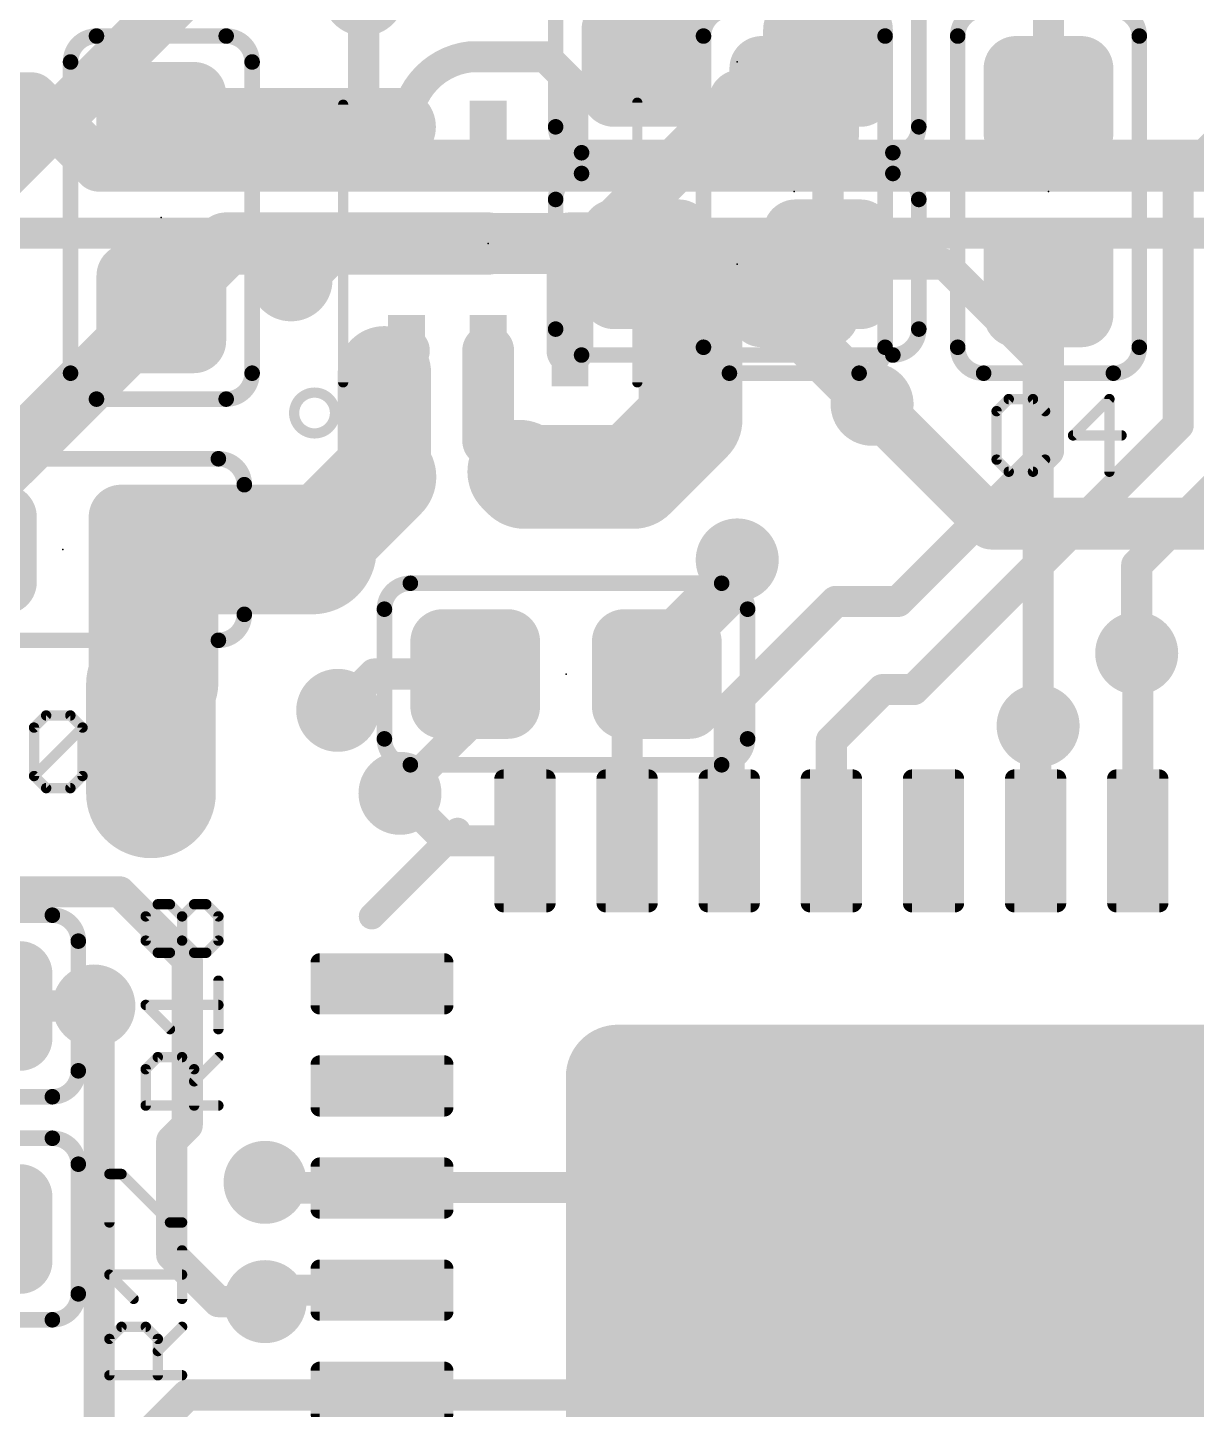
# Model space of a CAD drawing. Extents: x 260.3 to 304.3, y 100 to 124.
# Drawn here: x 276.82 to 282.54, y 113.82 to 120.59 of the extents above; entities that cross this region are included whole.
import ezdxf

# ---------------------------------------------------------------- set-up
doc = ezdxf.new("R2010")
doc.units = 0
for name, color, linetype in [('1', 22, 'CONTINUOUS'), ('16', 175, 'CONTINUOUS'), ('18', 82, 'CONTINUOUS'), ('2', 175, 'CONTINUOUS'), ('21', 253, 'CONTINUOUS'), ('22', 253, 'CONTINUOUS'), ('23', 7, 'CONTINUOUS'), ('24', 7, 'CONTINUOUS'), ('25', 253, 'CONTINUOUS'), ('3', 251, 'CONTINUOUS')]:
    doc.layers.add(name, color=color, linetype=linetype)

# ---------------------------------------------------------------- blocks, each defined once
blk = doc.blocks.new('RECT101600X101600R50')
at = {"const_width": 0.1588}
blk.add_lwpolyline([(0.2381, -0.1588), (0.2381, 0.1588, 0.4142), (0.1588, 0.2381), (-0.1588, 0.2381, 0.4142), (-0.2381, 0.1588), (-0.2381, -0.1588, 0.4142), (-0.1588, -0.2381), (0.1588, -0.2381, 0.4142)], format="xyb", close=True, dxfattribs=at)
blk.add_solid([(-0.1842, -0.1842), (0.1842, -0.1842), (-0.1842, 0.1842), (0.1842, 0.1842)])
blk = doc.blocks.new('RECT112000X48000R30')
at = {"const_width": 0.045}
blk.add_lwpolyline([(0.3275, -0.105), (0.3275, 0.105, 0.4142), (0.305, 0.1275), (-0.305, 0.1275, 0.4142), (-0.3275, 0.105), (-0.3275, -0.105, 0.4142), (-0.305, -0.1275), (0.305, -0.1275, 0.4142)], format="xyb", close=True, dxfattribs=at)
blk.add_solid([(-0.3163, -0.1163), (0.3163, -0.1163), (-0.3163, 0.1163), (0.3163, 0.1163)])
blk = doc.blocks.new('RECT816000X816000R10')
at = {"const_width": 0.255}
blk.add_lwpolyline([(2.4225, -2.295), (2.4225, 2.295, 0.4142), (2.295, 2.4225), (-2.295, 2.4225, 0.4142), (-2.4225, 2.295), (-2.4225, -2.295, 0.4142), (-2.295, -2.4225), (2.295, -2.4225, 0.4142)], format="xyb", close=True, dxfattribs=at)
blk.add_solid([(-2.3204, -2.3204), (2.3204, -2.3204), (-2.3204, 2.3204), (2.3204, 2.3204)])
blk = doc.blocks.new('RECT')
blk.add_solid([(-0.5, -0.5), (0.5, -0.5), (-0.5, 0.5), (0.5, 0.5)])
blk = doc.blocks.new('ROUNDV')
at = {"const_width": 0.5}
blk.add_lwpolyline([(0, -0.25, 1), (0, 0.25, 1), (0, -0.25)], format="xyb", dxfattribs=at)

msp = doc.modelspace()

# ---------------------------------------------------------------- linework, layer by layer
at = {"layer": '1'}
for points, const_width in [([(281.813, 120.2309), (281.813, 120.8024)], 0.1524), ([(278.4602, 120.7516), (278.4602, 120.0574)], 0.1524), ([(279.3492, 120.4468), (278.983, 120.4468)], 0.1524), ([(279.4698, 120.3262), (279.3492, 120.4468)], 0.1524), ([(279.4698, 120.0574), (279.4698, 120.3262)], 0.1524), ([(280.3017, 120.2309), (280.5684, 120.2309)], 0.3048), ([(279.6032, 119.5324), (280.3017, 120.2309)], 0.254), ([(277.3934, 120.0277), (277.4696, 120.1039)], 0.381), ([(277.4696, 120.1039), (278.6233, 120.1039)], 0.381), ([(282.448, 119.8372), (282.8163, 120.2055)], 0.1524), ([(278.6233, 120.1039), (278.6698, 120.0574)], 0.254), ([(278.4602, 120.0574), (278.6698, 120.0574)], 0.1524), ([(282.448, 118.6434), (282.448, 119.8372)], 0.1524), ([(277.4696, 119.2149), (277.7871, 119.5324)], 0.3048), ([(277.7871, 119.5324), (278.1046, 119.5324)], 0.3048), ([(278.1046, 119.5324), (279.0698, 119.5324)], 0.3048), ([(279.4698, 119.5324), (279.0698, 119.5324)], 0.254), ([(279.4698, 119.5324), (279.6032, 119.5324)], 0.3048), ([(279.4698, 119.0074), (279.4698, 119.5324)], 0.2286), ([(278.1046, 119.3546), (278.1046, 119.5324)], 0.1524), ([(280.2001, 119.3419), (280.0604, 119.2022)], 0.508), ([(280.5684, 119.3419), (280.2001, 119.3419)], 0.508), ([(280.0604, 119.2022), (280.0604, 118.6688)], 0.508), ([(280.5684, 119.126), (280.5684, 119.3419)], 0.254), ([(276.5425, 118.2878), (277.4696, 119.2149)], 0.3048), ([(281.813, 118.5164), (281.813, 119.3419)], 0.1524), ([(280.9494, 118.745), (280.5684, 119.126)], 0.254), ([(278.5618, 118.3894), (278.5618, 118.8994)], 0.4572), ([(278.5618, 118.8994), (278.6698, 119.0074)], 0.2286), ([(279.0698, 118.5672), (279.0698, 119.0074)], 0.254), ([(280.0604, 118.6688), (279.781, 118.3894)], 0.508), ([(279.2222, 118.4148), (279.0698, 118.5672)], 0.254), ([(281.1526, 117.348), (282.448, 118.6434)], 0.1524), ([(278.2062, 118.0338), (278.5618, 118.3894)], 0.508), ([(279.2476, 118.3894), (279.2222, 118.4148)], 0.508), ([(279.781, 118.3894), (279.2476, 118.3894)], 0.508), ([(281.0764, 117.7798), (281.813, 118.5164)], 0.1524), ([(277.4315, 118.0338), (277.4315, 117.3861)], 0.635), ([(278.2062, 118.0338), (277.4315, 118.0338)], 0.635), ([(279.75, 117.444), (280.289, 117.983)], 0.1524), ([(280.25, 117.2582), (280.7716, 117.7798)], 0.1524), ([(280.7716, 117.7798), (281.0764, 117.7798)], 0.1524), ([(277.4315, 117.3861), (277.4188, 117.3734)], 0.635), ([(277.4188, 117.3734), (277.4188, 116.84)], 0.635), ([(282.25, 117.5206), (282.2448, 117.5258)], 0.1524), ([(282.25, 116.607), (282.25, 117.5206)], 0.1524), ([(279.75, 116.607), (279.75, 117.444)], 0.1524), ([(280.75, 117.0978), (281.0002, 117.348)], 0.1524), ([(281.0002, 117.348), (281.1526, 117.348)], 0.1524), ([(280.25, 116.607), (280.25, 117.2582)], 0.1524), ([(281.75, 116.607), (281.75, 117.2088)], 0.1524), ([(281.75, 117.2088), (281.7622, 117.1702)], 0.1524), ([(280.75, 116.607), (280.75, 117.0978)], 0.1524), ([(278.638, 116.84), (278.871, 116.607)], 0.1524), ([(278.871, 116.607), (279.25, 116.607)], 0.1524), ([(276.6187, 115.7986), (277.1394, 115.7986)], 0.1524), ([(278.0056, 114.907), (277.9776, 114.935)], 0.1524), ([(278.55, 114.907), (278.0056, 114.907)], 0.1524), ([(278.55, 114.407), (277.9576, 114.407)], 0.1524), ([(277.9576, 114.407), (277.9776, 114.3508)], 0.1524), ([(280.8478, 114.4016), (282, 113.2494)], 0.1524)]:
    msp.add_lwpolyline(points, dxfattribs=dict(at, const_width=const_width))
for points, const_width in [([(278.983, 120.4468, 0.4142), (278.6698, 120.0574)], 0.1524), ([(278.983, 120.4849, 1), (278.983, 120.4087)], 0.0762), ([(278.9871, 120.4089, 1), (278.9789, 120.4847)], 0.0762), ([(279.3761, 120.4737, 1), (279.3223, 120.4199)], 0.0762), ([(279.3492, 120.4087, 1), (279.3492, 120.4849)], 0.0762), ([(279.5079, 120.3262, 1), (279.4317, 120.3262)], 0.0762), ([(279.4429, 120.2993, 1), (279.4967, 120.3531)], 0.0762), ([(280.3017, 120.3071, 1), (280.3017, 120.1547)], 0.1524), ([(280.5684, 120.1547, 1), (280.5684, 120.3071)], 0.1524), ([(280.3466, 120.186, 1), (280.2568, 120.2758)], 0.127), ([(277.4696, 120.1992, 1), (277.4696, 120.0087)], 0.1905), ([(277.537, 120.0365, 1), (277.4022, 120.1713)], 0.1905), ([(278.6233, 120.0087, 1), (278.6233, 120.1992)], 0.1905), ([(281.7749, 120.2309, 1), (281.8511, 120.2309)], 0.0762), ([(277.326, 120.0951, 1), (277.4608, 119.9603)], 0.1905), ([(278.6682, 120.1488, 1), (278.5784, 120.059)], 0.127), ([(278.4602, 120.0955, 1), (278.4602, 120.0193)], 0.0762), ([(278.6249, 120.0125, 1), (278.7147, 120.1023)], 0.127), ([(278.6698, 120.0193, 1), (278.6698, 120.0955)], 0.0762), ([(278.4221, 120.0574, 1), (278.4983, 120.0574)], 0.0762), ([(278.6319, 120.0533, 1), (278.7077, 120.0615)], 0.0762), ([(279.4317, 120.0574, 1), (279.5079, 120.0574)], 0.0762), ([(282.4861, 119.8372, 1), (282.4099, 119.8372)], 0.0762), ([(282.4211, 119.8641, 1), (282.4749, 119.8103)], 0.0762), ([(277.7871, 119.6086, 1), (277.7871, 119.4562)], 0.1524), ([(277.841, 119.4785, 1), (277.7332, 119.5863)], 0.1524), ([(278.1046, 119.6086, 1), (278.1046, 119.4562)], 0.1524), ([(278.1046, 119.4562, 1), (278.1046, 119.6086)], 0.1524), ([(279.0698, 119.5959, 1), (279.0698, 119.4689)], 0.127), ([(279.0698, 119.4562, 1), (279.0698, 119.6086)], 0.1524), ([(279.4698, 119.6086, 1), (279.4698, 119.4562)], 0.1524), ([(279.5269, 119.5324, 1), (279.4127, 119.5324)], 0.1143), ([(279.4698, 119.4689, 1), (279.4698, 119.5959)], 0.127), ([(279.5583, 119.5773, 1), (279.6481, 119.4875)], 0.127), ([(279.6032, 119.4562, 1), (279.6032, 119.6086)], 0.1524), ([(278.1427, 119.5324, 1), (278.0665, 119.5324)], 0.0762), ([(280.2001, 119.4689, 1), (280.2001, 119.2149)], 0.254), ([(280.2899, 119.2521, 1), (280.1103, 119.4317)], 0.254), ([(280.5684, 119.2149, 1), (280.5684, 119.4689)], 0.254), ([(280.1874, 119.2022, 1), (279.9334, 119.2022)], 0.254), ([(280.6319, 119.3419, 1), (280.5049, 119.3419)], 0.127), ([(277.5235, 119.161, 1), (277.4157, 119.2688)], 0.1524), ([(278.0665, 119.3546, 1), (278.1427, 119.3546)], 0.0762), ([(279.9706, 119.292, 1), (280.1502, 119.1124)], 0.254), ([(281.8511, 119.3419, 1), (281.7749, 119.3419)], 0.0762), ([(277.4157, 119.2688, 1), (277.5235, 119.161)], 0.1524), ([(280.6133, 119.1709, 1), (280.5235, 119.0811)], 0.127), ([(280.5049, 119.126, 1), (280.6319, 119.126)], 0.127), ([(278.6761, 118.8994, 1), (278.4475, 118.8994)], 0.2286), ([(278.7102, 118.967, 1), (278.6294, 119.0478)], 0.1143), ([(279.1333, 119.0074, 1), (279.0063, 119.0074)], 0.127), ([(279.4127, 119.0074, 1), (279.5269, 119.0074)], 0.1143), ([(278.5214, 118.9398, 1), (278.6022, 118.859)], 0.1143), ([(280.1502, 118.579, 1), (279.9706, 118.7586)], 0.254), ([(280.9045, 118.7001, 1), (280.9943, 118.7899)], 0.127), ([(279.9334, 118.6688, 1), (280.1874, 118.6688)], 0.254), ([(279.1147, 118.6121, 1), (279.0249, 118.5223)], 0.127), ([(282.4099, 118.6434, 1), (282.4861, 118.6434)], 0.0762), ([(282.4749, 118.6165, 1), (282.4211, 118.6703)], 0.0762), ([(278.6516, 118.2996, 1), (278.472, 118.4792)], 0.254), ([(279.0063, 118.5672, 1), (279.1333, 118.5672)], 0.127), ([(279.312, 118.5046, 1), (279.1324, 118.325)], 0.254), ([(279.2476, 118.5164, 1), (279.2476, 118.2624)], 0.254), ([(279.781, 118.2624, 1), (279.781, 118.5164)], 0.254), ([(279.1578, 118.2996, 1), (279.3374, 118.4792)], 0.254), ([(279.6912, 118.4792, 1), (279.8708, 118.2996)], 0.254), ([(281.7749, 118.5164, 1), (281.8511, 118.5164)], 0.0762), ([(281.8399, 118.4895, 1), (281.7861, 118.5433)], 0.0762), ([(278.4475, 118.3894, 1), (278.6761, 118.3894)], 0.2286), ([(279.1773, 118.3699, 1), (279.2671, 118.4597)], 0.127), ([(277.5903, 118.0338, 1), (277.2728, 118.0338)], 0.3175), ([(277.4315, 118.1925, 1), (277.4315, 117.8751)], 0.3175), ([(278.2062, 117.8751, 1), (278.2062, 118.1925)], 0.3175), ([(278.1164, 118.1236, 1), (278.296, 117.944)], 0.254), ([(280.3159, 117.9561, 1), (280.2621, 118.0099)], 0.0762), ([(280.7716, 117.8179, 1), (280.7716, 117.7417)], 0.0762), ([(280.7985, 117.7529, 1), (280.7447, 117.8067)], 0.0762), ([(281.0495, 117.8067, 1), (281.1033, 117.7529)], 0.0762), ([(281.0764, 117.7417, 1), (281.0764, 117.8179)], 0.0762), ([(277.5776, 117.3734, 1), (277.2601, 117.3734)], 0.3175), ([(277.5438, 117.2738, 1), (277.3192, 117.4984)], 0.3175), ([(277.3065, 117.4857, 1), (277.5311, 117.2611)], 0.3175), ([(282.2717, 117.5527, 1), (282.2179, 117.4989)], 0.0762), ([(277.2728, 117.3861, 1), (277.5903, 117.3861)], 0.3175), ([(282.2881, 117.5206, 1), (282.2119, 117.5206)], 0.0762), ([(282.2231, 117.4937, 1), (282.2769, 117.5475)], 0.0762), ([(279.7881, 117.444, 1), (279.7119, 117.444)], 0.0762), ([(279.7231, 117.4709, 1), (279.7769, 117.4171)], 0.0762), ([(281.0002, 117.3861, 1), (281.0002, 117.3099)], 0.0762), ([(281.0271, 117.3211, 1), (280.9733, 117.3749)], 0.0762), ([(281.1257, 117.3749, 1), (281.1795, 117.3211)], 0.0762), ([(281.1526, 117.3099, 1), (281.1526, 117.3861)], 0.0762), ([(280.2881, 117.2582, 1), (280.2119, 117.2582)], 0.0762), ([(280.2231, 117.2851, 1), (280.2769, 117.2313)], 0.0762), ([(281.7881, 117.2088, 1), (281.7119, 117.2088)], 0.0762), ([(281.7863, 117.2203, 1), (281.7137, 117.1973)], 0.0762), ([(281.7259, 117.1587, 1), (281.7985, 117.1817)], 0.0762), ([(280.7881, 117.0978, 1), (280.7119, 117.0978)], 0.0762), ([(280.7231, 117.1247, 1), (280.7769, 117.0709)], 0.0762), ([(277.2601, 116.84, 1), (277.5776, 116.84)], 0.3175), ([(278.6649, 116.8669, 1), (278.6111, 116.8131)], 0.0762), ([(278.871, 116.6451, 1), (278.871, 116.5689)], 0.0762), ([(278.8441, 116.5801, 1), (278.8979, 116.6339)], 0.0762), ([(279.25, 116.5689, 1), (279.25, 116.6451)], 0.0762), ([(279.7119, 116.607, 1), (279.7881, 116.607)], 0.0762), ([(280.2119, 116.607, 1), (280.2881, 116.607)], 0.0762), ([(280.7119, 116.607, 1), (280.7881, 116.607)], 0.0762), ([(281.7119, 116.607, 1), (281.7881, 116.607)], 0.0762), ([(282.2119, 116.607, 1), (282.2881, 116.607)], 0.0762), ([(277.1394, 115.7605, 1), (277.1394, 115.8367)], 0.0762), ([(278.0045, 114.9619, 1), (277.9507, 114.9081)], 0.0762), ([(278.0056, 114.9451, 1), (278.0056, 114.8689)], 0.0762), ([(277.9787, 114.8801, 1), (278.0325, 114.9339)], 0.0762), ([(278.55, 114.8689, 1), (278.55, 114.9451)], 0.0762), ([(277.9576, 114.4451, 1), (277.9576, 114.3689)], 0.0762), ([(277.9935, 114.4198, 1), (277.9217, 114.3942)], 0.0762), ([(278.55, 114.3689, 1), (278.55, 114.4451)], 0.0762), ([(280.8747, 114.4285, 1), (280.8209, 114.3747)], 0.0762), ([(277.9417, 114.338, 1), (278.0135, 114.3636)], 0.0762)]:
    msp.add_lwpolyline(points, format="xyb", dxfattribs=dict(at, const_width=const_width))
at = {"layer": '16', "const_width": 0.1524}
for points in [[(279.8445, 120.4214), (279.5143, 120.7516)], [(280.7335, 120.4214), (280.7335, 119.4308)], [(278.384, 119.5324), (278.1046, 119.253)], [(279.8445, 119.5324), (278.384, 119.5324)], [(279.8445, 119.4308), (279.8445, 119.5324)], [(280.7335, 119.4308), (281.305, 119.4308)], [(281.305, 119.4308), (281.7622, 118.9736)], [(278.1046, 119.253), (278.1046, 119.3546)], [(281.7622, 118.9736), (281.7622, 117.1702)], [(282.8036, 118.5164), (282.2448, 117.9576)], [(280.289, 117.983), (280.289, 117.8179)], [(282.2448, 117.9576), (282.2448, 117.5258)], [(280.289, 117.8179), (279.8953, 117.4242)], [(278.511, 117.4242), (278.3332, 117.2464)], [(279.0063, 117.4242), (278.511, 117.4242)], [(279.0063, 117.4242), (279.0063, 117.2083)], [(279.0063, 117.2083), (278.638, 116.84)], [(274.2946, 116.3574), (277.2664, 116.3574)], [(277.2664, 116.3574), (277.5966, 116.0272)], [(277.5966, 116.0272), (277.5966, 115.2144)], [(277.1648, 115.7732), (277.1394, 115.7986)], [(277.1648, 112.6744), (277.1648, 115.7732)], [(277.5966, 115.2144), (277.5204, 115.1382)], [(277.5204, 115.1382), (277.5204, 114.5794)], [(278.003, 114.9096), (277.9776, 114.935)], [(283.7942, 114.9096), (278.003, 114.9096)], [(277.5204, 114.5794), (277.749, 114.3508)], [(277.749, 114.3508), (277.9776, 114.3508)]]:
    msp.add_lwpolyline(points, dxfattribs=at)
at = {"layer": '16', "const_width": 0.0762}
for points in [[(279.8176, 120.3945, 1), (279.8714, 120.4483)], [(280.7716, 120.4214, 1), (280.6954, 120.4214)], [(278.384, 119.5705, 1), (278.384, 119.4943)], [(278.4109, 119.5055, 1), (278.3571, 119.5593)], [(279.8826, 119.5324, 1), (279.8064, 119.5324)], [(279.8445, 119.4943, 1), (279.8445, 119.5705)], [(280.7335, 119.4689, 1), (280.7335, 119.3927)], [(281.3319, 119.4577, 1), (281.2781, 119.4039)], [(281.305, 119.3927, 1), (281.305, 119.4689)], [(278.1427, 119.3546, 1), (278.0665, 119.3546)], [(279.8064, 119.4308, 1), (279.8826, 119.4308)], [(280.6954, 119.4308, 1), (280.7716, 119.4308)], [(278.0665, 119.253, 1), (278.1427, 119.253)], [(278.0777, 119.2799, 1), (278.1315, 119.2261)], [(281.8003, 118.9736, 1), (281.7241, 118.9736)], [(281.7353, 118.9467, 1), (281.7891, 119.0005)], [(280.3271, 117.983, 1), (280.2509, 117.983)], [(282.2829, 117.9576, 1), (282.2067, 117.9576)], [(282.2179, 117.9845, 1), (282.2717, 117.9307)], [(280.3159, 117.791, 1), (280.2621, 117.8448)], [(280.2509, 117.8179, 1), (280.3271, 117.8179)], [(282.2067, 117.5258, 1), (282.2829, 117.5258)], [(278.511, 117.4623, 1), (278.511, 117.3861)], [(278.5379, 117.3973, 1), (278.4841, 117.4511)], [(279.0444, 117.4242, 1), (278.9682, 117.4242)], [(279.0063, 117.3861, 1), (279.0063, 117.4623)], [(279.8684, 117.4511, 1), (279.9222, 117.3973)], [(278.3063, 117.2733, 1), (278.3601, 117.2195)], [(279.0332, 117.1814, 1), (278.9794, 117.2352)], [(278.9682, 117.2083, 1), (279.0444, 117.2083)], [(281.7241, 117.1702, 1), (281.8003, 117.1702)], [(278.6111, 116.8669, 1), (278.6649, 116.8131)], [(277.2933, 116.3843, 1), (277.2395, 116.3305)], [(277.2664, 116.3193, 1), (277.2664, 116.3955)], [(277.6347, 116.0272, 1), (277.5585, 116.0272)], [(277.5697, 116.0003, 1), (277.6235, 116.0541)], [(277.1663, 115.8255, 1), (277.1125, 115.7717)], [(277.2029, 115.7732, 1), (277.1267, 115.7732)], [(277.1379, 115.7463, 1), (277.1917, 115.8001)], [(277.5585, 115.2144, 1), (277.6347, 115.2144)], [(277.6235, 115.1875, 1), (277.5697, 115.2413)], [(277.5585, 115.1382, 1), (277.4823, 115.1382)], [(277.4935, 115.1651, 1), (277.5473, 115.1113)], [(278.0045, 114.9619, 1), (277.9507, 114.9081)], [(278.003, 114.9477, 1), (278.003, 114.8715)], [(277.9761, 114.8827, 1), (278.0299, 114.9365)], [(277.5473, 114.6063, 1), (277.4935, 114.5525)], [(277.4823, 114.5794, 1), (277.5585, 114.5794)], [(277.749, 114.3889, 1), (277.749, 114.3127)], [(277.9776, 114.3127, 1), (277.9776, 114.3889)], [(277.7221, 114.3239, 1), (277.7759, 114.3777)]]:
    msp.add_lwpolyline(points, format="xyb", dxfattribs=at)
at = {"layer": '2'}
for points, const_width in [([(275.3106, 118.491), (277.5712, 120.7516)], 0.254), ([(277.5966, 113.8936), (277.4188, 113.7158)], 0.1524), ([(285.8262, 113.8936), (277.5966, 113.8936)], 0.1524)]:
    msp.add_lwpolyline(points, dxfattribs=dict(at, const_width=const_width))
at = {"layer": '2', "const_width": 0.0762}
for points in [[(277.5966, 113.9317, 1), (277.5966, 113.8555)], [(277.6235, 113.8667, 1), (277.5697, 113.9205)]]:
    msp.add_lwpolyline(points, format="xyb", dxfattribs=at)
at = {"layer": '21'}
for points, const_width in [([(280.2509, 120.6754, 0.4142), (280.1239, 120.5484)], 0.0762), ([(281.0129, 120.5484, 0.4142), (280.8859, 120.6754)], 0.0762), ([(281.4955, 120.6754, 0.4142), (281.3685, 120.5484)], 0.0762), ([(282.2575, 120.5484, 0.4142), (282.1305, 120.6754)], 0.0762), ([(277.1521, 120.5484, 0.4142), (277.0251, 120.4214)], 0.0762), ([(277.1521, 120.5674, 1), (277.1521, 120.5294)], 0.0381), ([(277.1521, 120.5294, 1), (277.1521, 120.5674)], 0.0381), ([(277.9141, 120.4214, 0.4142), (277.7871, 120.5484)], 0.0762), ([(277.7871, 120.5674, 1), (277.7871, 120.5294)], 0.0381), ([(277.7871, 120.5294, 1), (277.7871, 120.5674)], 0.0381), ([(280.1429, 120.5484, 1), (280.1048, 120.5484)], 0.0381), ([(281.0319, 120.5484, 1), (280.9939, 120.5484)], 0.0381), ([(281.3876, 120.5484, 1), (281.3495, 120.5484)], 0.0381), ([(282.2765, 120.5484, 1), (282.2385, 120.5484)], 0.0381), ([(280.1048, 120.5484, 1), (280.1429, 120.5484)], 0.0381), ([(280.9939, 120.5484, 1), (281.0319, 120.5484)], 0.0381), ([(281.3495, 120.5484, 1), (281.3876, 120.5484)], 0.0381), ([(282.2385, 120.5484, 1), (282.2765, 120.5484)], 0.0381), ([(277.0442, 120.4214, 1), (277.0061, 120.4214)], 0.0381), ([(277.9332, 120.4214, 1), (277.8951, 120.4214)], 0.0381), ([(277.0061, 120.4214, 1), (277.0442, 120.4214)], 0.0381), ([(277.8951, 120.4214, 1), (277.9332, 120.4214)], 0.0381), ([(279.8123, 120.2224, 1), (279.7873, 120.2224)], 0.025), ([(278.3723, 120.2124, 1), (278.3473, 120.2124)], 0.025), ([(280.1239, 119.0244, 0.4142), (280.2509, 118.8974)], 0.0762), ([(280.1429, 119.0244, 1), (280.1048, 119.0244)], 0.0381), ([(280.1048, 119.0244, 1), (280.1429, 119.0244)], 0.0381), ([(280.8859, 118.8974, 0.4142), (281.0129, 119.0244)], 0.0762), ([(281.0319, 119.0244, 1), (280.9939, 119.0244)], 0.0381), ([(280.9939, 119.0244, 1), (281.0319, 119.0244)], 0.0381), ([(281.3685, 119.0244, 0.4142), (281.4955, 118.8974)], 0.0762), ([(281.3876, 119.0244, 1), (281.3495, 119.0244)], 0.0381), ([(281.3495, 119.0244, 1), (281.3876, 119.0244)], 0.0381), ([(282.1305, 118.8974, 0.4142), (282.2575, 119.0244)], 0.0762), ([(282.2765, 119.0244, 1), (282.2385, 119.0244)], 0.0381), ([(282.2385, 119.0244, 1), (282.2765, 119.0244)], 0.0381), ([(277.0251, 118.8974, 0.4142), (277.1521, 118.7704)], 0.0762), ([(277.0442, 118.8974, 1), (277.0061, 118.8974)], 0.0381), ([(277.0061, 118.8974, 1), (277.0442, 118.8974)], 0.0381), ([(277.7871, 118.7704, 0.4142), (277.9141, 118.8974)], 0.0762), ([(277.9332, 118.8974, 1), (277.8951, 118.8974)], 0.0381), ([(277.8951, 118.8974, 1), (277.9332, 118.8974)], 0.0381), ([(280.2509, 118.9164, 1), (280.2509, 118.8784)], 0.0381), ([(280.2509, 118.8784, 1), (280.2509, 118.9164)], 0.0381), ([(280.8859, 118.9164, 1), (280.8859, 118.8784)], 0.0381), ([(280.8859, 118.8784, 1), (280.8859, 118.9164)], 0.0381), ([(281.4955, 118.9164, 1), (281.4955, 118.8784)], 0.0381), ([(281.4955, 118.8784, 1), (281.4955, 118.9164)], 0.0381), ([(282.1305, 118.9164, 1), (282.1305, 118.8784)], 0.0381), ([(282.1305, 118.8784, 1), (282.1305, 118.9164)], 0.0381), ([(278.2198, 118.6024, 1), (278.2198, 118.8024, 1), (278.2198, 118.6024)], 0.05), ([(278.3473, 118.8524, 1), (278.3723, 118.8524)], 0.025), ([(279.7873, 118.8524, 1), (279.8123, 118.8524)], 0.025), ([(277.1521, 118.7895, 1), (277.1521, 118.7514)], 0.0381), ([(277.1521, 118.7514, 1), (277.1521, 118.7895)], 0.0381), ([(277.7871, 118.7895, 1), (277.7871, 118.7514)], 0.0381), ([(277.7871, 118.7514, 1), (277.7871, 118.7895)], 0.0381), ([(277.876, 118.3513, 0.4142), (277.749, 118.4783)], 0.0762), ([(277.749, 118.4973, 1), (277.749, 118.4593)], 0.0381), ([(277.749, 118.4593, 1), (277.749, 118.4973)], 0.0381), ([(277.8951, 118.3513, 1), (277.857, 118.3513)], 0.0381), ([(277.857, 118.3513, 1), (277.8951, 118.3513)], 0.0381), ([(277.749, 117.5893, 0.4142), (277.876, 117.7163)], 0.0762), ([(277.8951, 117.7163, 1), (277.857, 117.7163)], 0.0381), ([(277.857, 117.7163, 1), (277.8951, 117.7163)], 0.0381), ([(277.749, 117.6084, 1), (277.749, 117.5703)], 0.0381), ([(277.749, 117.5703, 1), (277.749, 117.6084)], 0.0381), ([(278.9425, 116.6345, 1), (278.8975, 116.6795)], 0.0635), ([(277.0632, 116.1161, 0.4142), (276.9362, 116.2431)], 0.0762), ([(276.9362, 116.2622, 1), (276.9362, 116.2241)], 0.0381), ([(276.9362, 116.2241, 1), (276.9362, 116.2622)], 0.0381), ([(278.4775, 116.2595, 1), (278.5225, 116.2145)], 0.0635), ([(277.0822, 116.1161, 1), (277.0442, 116.1161)], 0.0381), ([(277.0442, 116.1161, 1), (277.0822, 116.1161)], 0.0381), ([(276.9362, 115.3541, 0.4142), (277.0632, 115.4811)], 0.0762), ([(277.0822, 115.4811, 1), (277.0442, 115.4811)], 0.0381), ([(277.0442, 115.4811, 1), (277.0822, 115.4811)], 0.0381), ([(276.9362, 115.3731, 1), (276.9362, 115.3351)], 0.0381), ([(276.9362, 115.3351, 1), (276.9362, 115.3731)], 0.0381), ([(277.0632, 115.0239, 0.4142), (276.9362, 115.1509)], 0.0762), ([(276.9362, 115.17, 1), (276.9362, 115.1319)], 0.0381), ([(276.9362, 115.1319, 1), (276.9362, 115.17)], 0.0381), ([(277.0822, 115.0239, 1), (277.0442, 115.0239)], 0.0381), ([(277.0442, 115.0239, 1), (277.0822, 115.0239)], 0.0381), ([(276.9362, 114.2619, 0.4142), (277.0632, 114.3889)], 0.0762), ([(277.0822, 114.3889, 1), (277.0442, 114.3889)], 0.0381), ([(277.0442, 114.3889, 1), (277.0822, 114.3889)], 0.0381), ([(276.9362, 114.281, 1), (276.9362, 114.2429)], 0.0381), ([(276.9362, 114.2429, 1), (276.9362, 114.281)], 0.0381)]:
    msp.add_lwpolyline(points, format="xyb", dxfattribs=dict(at, const_width=const_width))
for points, const_width in [([(277.1521, 120.5484), (277.7871, 120.5484)], 0.0762), ([(280.1239, 119.0244), (280.1239, 120.5484)], 0.0762), ([(281.0129, 120.5484), (281.0129, 119.0244)], 0.0762), ([(281.3685, 119.0244), (281.3685, 120.5484)], 0.0762), ([(282.2575, 120.5484), (282.2575, 119.0244)], 0.0762), ([(277.0251, 118.8974), (277.0251, 120.4214)], 0.0762), ([(277.9141, 120.4214), (277.9141, 118.8974)], 0.0762), ([(279.7998, 118.8524), (279.7998, 120.2224)], 0.05), ([(278.3598, 120.2124), (278.3598, 118.8524)], 0.05), ([(280.8859, 118.8974), (280.2509, 118.8974)], 0.0762), ([(282.1305, 118.8974), (281.4955, 118.8974)], 0.0762), ([(277.7871, 118.7704), (277.1521, 118.7704)], 0.0762), ([(276.225, 118.4783), (277.749, 118.4783)], 0.0762), ([(277.876, 118.3513), (277.876, 117.7163)], 0.0762), ([(277.749, 117.5893), (276.225, 117.5893)], 0.0762), ([(278.5, 116.237), (278.92, 116.657)], 0.127), ([(275.4122, 116.2431), (276.9362, 116.2431)], 0.0762), ([(277.0632, 116.1161), (277.0632, 115.4811)], 0.0762), ([(276.9362, 115.3541), (275.4122, 115.3541)], 0.0762), ([(275.4122, 115.1509), (276.9362, 115.1509)], 0.0762), ([(277.0632, 115.0239), (277.0632, 114.3889)], 0.0762), ([(276.9362, 114.2619), (275.4122, 114.2619)], 0.0762)]:
    msp.add_lwpolyline(points, dxfattribs=dict(at, const_width=const_width))
at = {"layer": '22', "const_width": 0.0762}
for points in [[(279.4, 120.7389), (279.4, 120.1039)], [(281.178, 120.1039), (281.178, 120.7389)], [(279.527, 119.9769), (281.051, 119.9769)], [(281.051, 119.8753), (279.527, 119.8753)], [(279.4, 119.7483), (279.4, 119.1133)], [(281.178, 119.1133), (281.178, 119.7483)], [(279.527, 118.9863), (281.051, 118.9863)], [(280.2128, 117.8687), (278.6888, 117.8687)], [(278.5618, 117.7417), (278.5618, 117.1067)], [(280.3398, 117.1067), (280.3398, 117.7417)], [(278.6888, 116.9797), (280.2128, 116.9797)]]:
    msp.add_lwpolyline(points, dxfattribs=at)
at = {"layer": '22'}
for points, const_width in [([(279.4, 120.1039, 0.4142), (279.527, 119.9769)], 0.0762), ([(279.4191, 120.1039, 1), (279.381, 120.1039)], 0.0381), ([(279.381, 120.1039, 1), (279.4191, 120.1039)], 0.0381), ([(281.051, 119.9769, 0.4142), (281.178, 120.1039)], 0.0762), ([(281.197, 120.1039, 1), (281.159, 120.1039)], 0.0381), ([(281.159, 120.1039, 1), (281.197, 120.1039)], 0.0381), ([(279.527, 119.9959, 1), (279.527, 119.9579)], 0.0381), ([(279.527, 119.9579, 1), (279.527, 119.9959)], 0.0381), ([(281.051, 119.9959, 1), (281.051, 119.9579)], 0.0381), ([(281.051, 119.9579, 1), (281.051, 119.9959)], 0.0381), ([(279.527, 119.8753, 0.4142), (279.4, 119.7483)], 0.0762), ([(279.527, 119.8944, 1), (279.527, 119.8563)], 0.0381), ([(279.527, 119.8563, 1), (279.527, 119.8944)], 0.0381), ([(281.178, 119.7483, 0.4142), (281.051, 119.8753)], 0.0762), ([(281.051, 119.8944, 1), (281.051, 119.8563)], 0.0381), ([(281.051, 119.8563, 1), (281.051, 119.8944)], 0.0381), ([(279.4191, 119.7483, 1), (279.381, 119.7483)], 0.0381), ([(279.381, 119.7483, 1), (279.4191, 119.7483)], 0.0381), ([(281.197, 119.7483, 1), (281.159, 119.7483)], 0.0381), ([(281.159, 119.7483, 1), (281.197, 119.7483)], 0.0381), ([(279.4, 119.1133, 0.4142), (279.527, 118.9863)], 0.0762), ([(279.4191, 119.1133, 1), (279.381, 119.1133)], 0.0381), ([(279.381, 119.1133, 1), (279.4191, 119.1133)], 0.0381), ([(281.051, 118.9863, 0.4142), (281.178, 119.1133)], 0.0762), ([(281.197, 119.1133, 1), (281.159, 119.1133)], 0.0381), ([(281.159, 119.1133, 1), (281.197, 119.1133)], 0.0381), ([(279.527, 119.0053, 1), (279.527, 118.9673)], 0.0381), ([(279.527, 118.9673, 1), (279.527, 119.0053)], 0.0381), ([(281.051, 119.0053, 1), (281.051, 118.9673)], 0.0381), ([(281.051, 118.9673, 1), (281.051, 119.0053)], 0.0381), ([(278.6888, 117.8687, 0.4142), (278.5618, 117.7417)], 0.0762), ([(278.6888, 117.8877, 1), (278.6888, 117.8497)], 0.0381), ([(278.6888, 117.8497, 1), (278.6888, 117.8877)], 0.0381), ([(280.3398, 117.7417, 0.4142), (280.2128, 117.8687)], 0.0762), ([(280.2128, 117.8877, 1), (280.2128, 117.8497)], 0.0381), ([(280.2128, 117.8497, 1), (280.2128, 117.8877)], 0.0381), ([(278.5808, 117.7417, 1), (278.5428, 117.7417)], 0.0381), ([(278.5428, 117.7417, 1), (278.5808, 117.7417)], 0.0381), ([(280.3589, 117.7417, 1), (280.3208, 117.7417)], 0.0381), ([(280.3208, 117.7417, 1), (280.3589, 117.7417)], 0.0381), ([(278.5618, 117.1067, 0.4142), (278.6888, 116.9797)], 0.0762), ([(278.5808, 117.1067, 1), (278.5428, 117.1067)], 0.0381), ([(278.5428, 117.1067, 1), (278.5808, 117.1067)], 0.0381), ([(280.2128, 116.9797, 0.4142), (280.3398, 117.1067)], 0.0762), ([(280.3589, 117.1067, 1), (280.3208, 117.1067)], 0.0381), ([(280.3208, 117.1067, 1), (280.3589, 117.1067)], 0.0381), ([(278.6888, 116.9988, 1), (278.6888, 116.9607)], 0.0381), ([(278.6888, 116.9607, 1), (278.6888, 116.9988)], 0.0381), ([(280.2128, 116.9988, 1), (280.2128, 116.9607)], 0.0381), ([(280.2128, 116.9607, 1), (280.2128, 116.9988)], 0.0381)]:
    msp.add_lwpolyline(points, format="xyb", dxfattribs=dict(at, const_width=const_width))
at = {"layer": '23'}
for p in [(280.5684, 119.7864), (281.813, 119.7864), (277.4696, 119.6594), (279.0698, 119.5324), (276.987, 118.0338)]:
    msp.add_point(p, dxfattribs=at)
at = {"layer": '24'}
for p in [(280.289, 120.4214), (280.289, 119.4308), (279.4508, 117.4242)]:
    msp.add_point(p, dxfattribs=at)
at = {"layer": '25', "const_width": 0.0508}
for points in [[(281.6183, 118.7707), (281.559, 118.7114)], [(281.737, 118.7707), (281.6183, 118.7707)], [(281.7963, 118.7114), (281.737, 118.7707)], [(282.1112, 118.7707), (281.9332, 118.5928)], [(282.1112, 118.4148), (282.1112, 118.7707)], [(281.559, 118.7114), (281.559, 118.4741)], [(281.9332, 118.5928), (282.1705, 118.5928)], [(281.559, 118.4741), (281.6183, 118.4148)], [(281.737, 118.4148), (281.7963, 118.4741)], [(281.6183, 118.4148), (281.737, 118.4148)], [(276.8464, 117.162), (276.9057, 117.2213)], [(276.9057, 117.2213), (277.0244, 117.2213)], [(277.0244, 117.2213), (277.0837, 117.162)], [(276.8464, 116.9247), (276.8464, 117.162)], [(276.8464, 116.9247), (277.0837, 117.162)], [(277.0837, 117.162), (277.0837, 116.9247)], [(276.9057, 116.8654), (276.8464, 116.9247)], [(277.0837, 116.9247), (277.0244, 116.8654)], [(277.0244, 116.8654), (276.9057, 116.8654)], [(277.3931, 116.2373), (277.4524, 116.2967)], [(277.4524, 116.2967), (277.5117, 116.2967)], [(277.5117, 116.2967), (277.5711, 116.2373)], [(277.5711, 116.2373), (277.6304, 116.2967)], [(277.6304, 116.2967), (277.6897, 116.2967)], [(277.6897, 116.2967), (277.749, 116.2373)], [(277.3931, 116.1187), (277.3931, 116.2373)], [(277.5711, 116.1187), (277.5711, 116.2373)], [(277.749, 116.2373), (277.749, 116.1187)], [(277.4524, 116.0594), (277.3931, 116.1187)], [(277.5711, 116.1187), (277.5117, 116.0594)], [(277.6304, 116.0594), (277.5711, 116.1187)], [(277.749, 116.1187), (277.6897, 116.0594)], [(277.5117, 116.0594), (277.4524, 116.0594)], [(277.6897, 116.0594), (277.6304, 116.0594)], [(277.749, 115.6852), (277.749, 115.9225)], [(277.5117, 115.6852), (277.3931, 115.8038)], [(277.3931, 115.8038), (277.749, 115.8038)], [(277.3931, 115.4889), (277.4524, 115.5482)], [(277.4524, 115.5482), (277.5711, 115.5482)], [(277.5711, 115.5482), (277.6304, 115.4889)], [(277.6304, 115.4296), (277.749, 115.5482)], [(277.3931, 115.311), (277.3931, 115.4889)], [(277.6304, 115.4889), (277.6304, 115.311)], [(277.749, 115.311), (277.3931, 115.311)], [(277.2153, 114.7386), (277.2153, 114.9759)], [(277.2153, 114.9759), (277.2746, 114.9759)], [(277.2746, 114.9759), (277.5119, 114.7386)], [(277.5119, 114.7386), (277.5712, 114.7386)], [(277.5712, 114.3644), (277.5712, 114.6017)], [(277.3339, 114.3644), (277.2153, 114.483)], [(277.2153, 114.483), (277.5712, 114.483)], [(277.2153, 114.1681), (277.2746, 114.2274)], [(277.2746, 114.2274), (277.3933, 114.2274)], [(277.3933, 114.2274), (277.4526, 114.1681)], [(277.4526, 114.1088), (277.5712, 114.2274)], [(277.2153, 113.9902), (277.2153, 114.1681)], [(277.4526, 114.1681), (277.4526, 113.9902)], [(277.5712, 113.9902), (277.2153, 113.9902)]]:
    msp.add_lwpolyline(points, dxfattribs=at)
at = {"layer": '25', "const_width": 0.0254}
for points in [[(281.6183, 118.7834, 1), (281.6183, 118.758)], [(281.6273, 118.7617, 1), (281.6093, 118.7797)], [(281.7459, 118.7797, 1), (281.728, 118.7617)], [(281.737, 118.758, 1), (281.737, 118.7834)], [(282.1239, 118.7707, 1), (282.0985, 118.7707)], [(282.1201, 118.7617, 1), (282.1022, 118.7797)], [(281.5717, 118.7114, 1), (281.5463, 118.7114)], [(281.55, 118.7204, 1), (281.568, 118.7024)], [(281.7873, 118.7024, 1), (281.8052, 118.7204)], [(281.9332, 118.6055, 1), (281.9332, 118.5801)], [(281.9242, 118.6017, 1), (281.9422, 118.5838)], [(282.1705, 118.5801, 1), (282.1705, 118.6055)], [(281.568, 118.4831, 1), (281.55, 118.4651)], [(281.5463, 118.4741, 1), (281.5717, 118.4741)], [(281.8052, 118.4651, 1), (281.7873, 118.4831)], [(281.6183, 118.4275, 1), (281.6183, 118.4021)], [(281.6093, 118.4058, 1), (281.6273, 118.4238)], [(281.728, 118.4238, 1), (281.7459, 118.4058)], [(281.737, 118.4021, 1), (281.737, 118.4275)], [(282.0985, 118.4148, 1), (282.1239, 118.4148)], [(276.9057, 117.234, 1), (276.9057, 117.2086)], [(276.9147, 117.2123, 1), (276.8967, 117.2303)], [(277.0333, 117.2303, 1), (277.0154, 117.2123)], [(277.0244, 117.2086, 1), (277.0244, 117.234)], [(276.8591, 117.162, 1), (276.8337, 117.162)], [(276.8374, 117.171, 1), (276.8554, 117.153)], [(277.0964, 117.162, 1), (277.071, 117.162)], [(277.0927, 117.153, 1), (277.0747, 117.171)], [(277.0747, 117.153, 1), (277.0927, 117.171)], [(276.8554, 116.9337, 1), (276.8374, 116.9157)], [(276.8374, 116.9337, 1), (276.8554, 116.9157)], [(276.8337, 116.9247, 1), (276.8591, 116.9247)], [(277.071, 116.9247, 1), (277.0964, 116.9247)], [(277.0927, 116.9157, 1), (277.0747, 116.9337)], [(276.9057, 116.8781, 1), (276.9057, 116.8527)], [(276.8967, 116.8564, 1), (276.9147, 116.8744)], [(277.0154, 116.8744, 1), (277.0333, 116.8564)], [(277.0244, 116.8527, 1), (277.0244, 116.8781)], [(277.4524, 116.3094, 1), (277.4524, 116.284)], [(277.4614, 116.2877, 1), (277.4434, 116.3056)], [(277.5207, 116.3056, 1), (277.5028, 116.2877)], [(277.5117, 116.284, 1), (277.5117, 116.3094)], [(277.6304, 116.3094, 1), (277.6304, 116.284)], [(277.6393, 116.2877, 1), (277.6214, 116.3056)], [(277.6987, 116.3056, 1), (277.6807, 116.2877)], [(277.6897, 116.284, 1), (277.6897, 116.3094)], [(277.4058, 116.2373, 1), (277.3804, 116.2373)], [(277.3841, 116.2463, 1), (277.4021, 116.2284)], [(277.5838, 116.2373, 1), (277.5584, 116.2373)], [(277.5621, 116.2463, 1), (277.58, 116.2284)], [(277.5621, 116.2284, 1), (277.58, 116.2463)], [(277.7617, 116.2373, 1), (277.7363, 116.2373)], [(277.74, 116.2284, 1), (277.758, 116.2463)], [(277.4021, 116.1277, 1), (277.3841, 116.1097)], [(277.3804, 116.1187, 1), (277.4058, 116.1187)], [(277.58, 116.1277, 1), (277.5621, 116.1097)], [(277.5584, 116.1187, 1), (277.5838, 116.1187)], [(277.58, 116.1097, 1), (277.5621, 116.1277)], [(277.7363, 116.1187, 1), (277.7617, 116.1187)], [(277.758, 116.1097, 1), (277.74, 116.1277)], [(277.4524, 116.0721, 1), (277.4524, 116.0467)], [(277.4434, 116.0504, 1), (277.4614, 116.0684)], [(277.5028, 116.0684, 1), (277.5207, 116.0504)], [(277.5117, 116.0467, 1), (277.5117, 116.0721)], [(277.6304, 116.0721, 1), (277.6304, 116.0467)], [(277.6214, 116.0504, 1), (277.6393, 116.0684)], [(277.6807, 116.0684, 1), (277.6987, 116.0504)], [(277.6897, 116.0467, 1), (277.6897, 116.0721)], [(277.7617, 115.9225, 1), (277.7363, 115.9225)], [(277.4021, 115.8128, 1), (277.3841, 115.7948)], [(277.3931, 115.8165, 1), (277.3931, 115.7911)], [(277.749, 115.7911, 1), (277.749, 115.8165)], [(277.5028, 115.6762, 1), (277.5207, 115.6942)], [(277.7363, 115.6852, 1), (277.7617, 115.6852)], [(277.4524, 115.5609, 1), (277.4524, 115.5355)], [(277.4614, 115.5393, 1), (277.4434, 115.5572)], [(277.58, 115.5572, 1), (277.5621, 115.5393)], [(277.5711, 115.5355, 1), (277.5711, 115.5609)], [(277.758, 115.5393, 1), (277.74, 115.5572)], [(277.4058, 115.4889, 1), (277.3804, 115.4889)], [(277.3841, 115.4979, 1), (277.4021, 115.4799)], [(277.6431, 115.4889, 1), (277.6177, 115.4889)], [(277.6214, 115.4799, 1), (277.6393, 115.4979)], [(277.6214, 115.4386, 1), (277.6393, 115.4206)], [(277.3931, 115.3237, 1), (277.3931, 115.2983)], [(277.3804, 115.311, 1), (277.4058, 115.311)], [(277.6177, 115.311, 1), (277.6431, 115.311)], [(277.749, 115.2983, 1), (277.749, 115.3237)], [(277.228, 114.9759, 1), (277.2026, 114.9759)], [(277.2153, 114.9886, 1), (277.2153, 114.9632)], [(277.2836, 114.9848, 1), (277.2656, 114.9669)], [(277.2746, 114.9632, 1), (277.2746, 114.9886)], [(277.5119, 114.7513, 1), (277.5119, 114.7259)], [(277.5029, 114.7296, 1), (277.5209, 114.7476)], [(277.5712, 114.7259, 1), (277.5712, 114.7513)], [(277.2026, 114.7386, 1), (277.228, 114.7386)], [(277.5839, 114.6017, 1), (277.5585, 114.6017)], [(277.2243, 114.492, 1), (277.2063, 114.474)], [(277.2153, 114.4957, 1), (277.2153, 114.4703)], [(277.5712, 114.4703, 1), (277.5712, 114.4957)], [(277.325, 114.3554, 1), (277.3429, 114.3734)], [(277.5585, 114.3644, 1), (277.5839, 114.3644)], [(277.2746, 114.2401, 1), (277.2746, 114.2147)], [(277.2836, 114.2185, 1), (277.2656, 114.2364)], [(277.4022, 114.2364, 1), (277.3843, 114.2185)], [(277.3933, 114.2147, 1), (277.3933, 114.2401)], [(277.5802, 114.2185, 1), (277.5622, 114.2364)], [(277.228, 114.1681, 1), (277.2026, 114.1681)], [(277.2063, 114.1771, 1), (277.2243, 114.1591)], [(277.4653, 114.1681, 1), (277.4399, 114.1681)], [(277.4436, 114.1591, 1), (277.4615, 114.1771)], [(277.4436, 114.1178, 1), (277.4615, 114.0998)], [(277.2153, 114.0029, 1), (277.2153, 113.9775)], [(277.5712, 113.9775, 1), (277.5712, 114.0029)], [(277.2026, 113.9902, 1), (277.228, 113.9902)], [(277.4399, 113.9902, 1), (277.4653, 113.9902)]]:
    msp.add_lwpolyline(points, format="xyb", dxfattribs=at)
at = {"layer": '3'}
for points, const_width in [([(276.8346, 120.2436), (275.463, 120.2436)], 0.254), ([(277.1648, 119.9134), (276.8346, 120.2436)], 0.254), ([(287.909, 119.9134), (277.1648, 119.9134)], 0.254), ([(276.6568, 119.5832), (286.639, 119.5832)], 0.1524), ([(281.5336, 118.1608), (280.9494, 118.745)], 0.254), ([(288.3916, 118.1608), (281.5336, 118.1608)], 0.254)]:
    msp.add_lwpolyline(points, dxfattribs=dict(at, const_width=const_width))
at = {"layer": '3', "const_width": 0.127}
for points in [[(276.8795, 120.2885, 1), (276.7897, 120.1987)], [(276.8346, 120.1801, 1), (276.8346, 120.3071)], [(277.1648, 119.9769, 1), (277.1648, 119.8499)], [(277.1199, 119.8685, 1), (277.2097, 119.9583)], [(280.9943, 118.7899, 1), (280.9045, 118.7001)], [(281.5336, 118.2243, 1), (281.5336, 118.0973)], [(281.4887, 118.1159, 1), (281.5785, 118.2057)]]:
    msp.add_lwpolyline(points, format="xyb", dxfattribs=at)

# ---------------------------------------------------------------- block references
at = {"layer": '1'}
for name, p, rotation in [('RECT101600X101600R50', (280.5684, 120.2309), 270), ('RECT101600X101600R50', (281.813, 120.2309), 270), ('RECT101600X101600R50', (277.4696, 120.1039), 90), ('RECT101600X101600R50', (280.5684, 119.3419), 270), ('RECT101600X101600R50', (281.813, 119.3419), 270), ('RECT101600X101600R50', (277.4696, 119.2149), 90), ('RECT112000X48000R30', (279.25, 116.607), 270), ('RECT112000X48000R30', (279.75, 116.607), 270), ('RECT112000X48000R30', (280.25, 116.607), 270), ('RECT112000X48000R30', (280.75, 116.607), 270), ('RECT112000X48000R30', (281.25, 116.607), 270), ('RECT112000X48000R30', (281.75, 116.607), 270), ('RECT112000X48000R30', (282.25, 116.607), 270), ('RECT101600X101600R50', (276.6187, 115.7986), 180), ('RECT816000X816000R10', (282, 113.157), 90), ('RECT101600X101600R50', (276.6187, 114.7064), 180)]:
    msp.add_blockref(name, p, dxfattribs=dict(at, rotation=rotation))
at = {"layer": '1', "rotation": 180}
for p, xscale, yscale in [((278.6698, 120.0574), 0.18, 0.35), ((279.0698, 120.0574), 0.18, 0.35), ((279.4698, 120.0574), 0.18, 0.35), ((279.0698, 119.5324), 0.94, 0.3), ((278.6698, 119.0074), 0.18, 0.35), ((279.0698, 119.0074), 0.18, 0.35), ((279.4698, 119.0074), 0.18, 0.35)]:
    msp.add_blockref('RECT', p, dxfattribs=dict(at, xscale=xscale, yscale=yscale))
at = {"layer": '1'}
for name, p in [('RECT101600X101600R50', (276.5425, 118.0338)), ('RECT101600X101600R50', (277.4315, 118.0338)), ('RECT112000X48000R30', (278.55, 115.907)), ('RECT112000X48000R30', (278.55, 115.407)), ('RECT112000X48000R30', (278.55, 114.907)), ('RECT112000X48000R30', (278.55, 114.407)), ('RECT112000X48000R30', (278.55, 113.907))]:
    msp.add_blockref(name, p, dxfattribs=at)
at = {"layer": '16'}
for p in [(279.8445, 120.4214), (280.7335, 120.4214)]:
    msp.add_blockref('RECT101600X101600R50', p, dxfattribs=at)
at = {"layer": '16', "rotation": 180}
for p in [(279.8445, 119.4308), (280.7335, 119.4308), (279.0063, 117.4242), (279.8953, 117.4242)]:
    msp.add_blockref('RECT101600X101600R50', p, dxfattribs=at)
at = {"layer": '18', "xscale": 0.4064, "yscale": 0.4064}
for p in [(278.4602, 120.7516), (278.4602, 120.7516), (278.4602, 120.7516), (278.4602, 120.7516), (278.1046, 119.3546), (278.1046, 119.3546), (278.1046, 119.3546), (278.1046, 119.3546), (280.9494, 118.745), (280.9494, 118.745), (280.9494, 118.745), (280.9494, 118.745), (280.289, 117.983), (280.289, 117.983), (280.289, 117.983), (280.289, 117.983), (282.2448, 117.5258), (282.2448, 117.5258), (282.2448, 117.5258), (282.2448, 117.5258), (277.4188, 117.3734), (277.4188, 117.3734), (277.4188, 117.3734), (277.4188, 117.3734), (278.3332, 117.2464), (278.3332, 117.2464), (278.3332, 117.2464), (278.3332, 117.2464), (281.7622, 117.1702), (281.7622, 117.1702), (281.7622, 117.1702), (281.7622, 117.1702), (277.4188, 116.84), (277.4188, 116.84), (277.4188, 116.84), (277.4188, 116.84), (278.638, 116.84), (278.638, 116.84), (278.638, 116.84), (278.638, 116.84), (277.1394, 115.7986), (277.1394, 115.7986), (277.1394, 115.7986), (277.1394, 115.7986), (277.9776, 114.935), (277.9776, 114.935), (277.9776, 114.935), (277.9776, 114.935), (277.9776, 114.3508), (277.9776, 114.3508), (277.9776, 114.3508), (277.9776, 114.3508), (280.8478, 114.4016), (280.8478, 114.4016), (280.8478, 114.4016), (280.8478, 114.4016)]:
    msp.add_blockref('ROUNDV', p, dxfattribs=at)

doc.saveas('drawing.dxf')
